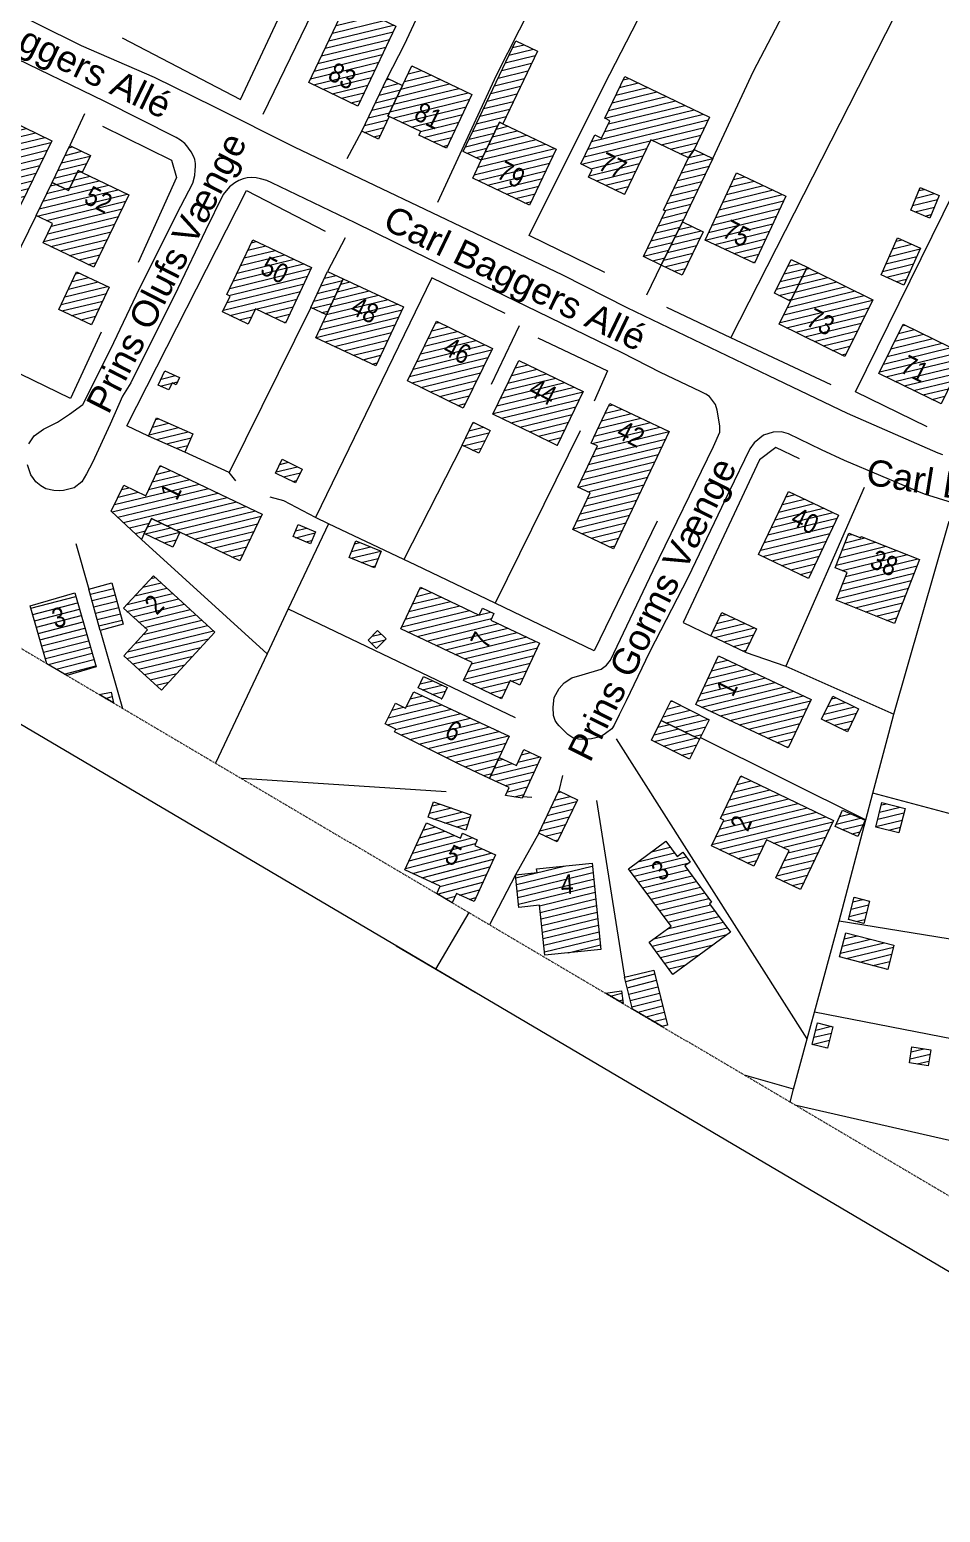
# Model space of a CAD drawing. Header units: metres. Extents: x 585637 to 586843, y 6137463 to 6138529.
# Drawn here: x 586117.3 to 586256.3, y 6137614.9 to 6137841.2 of the extents above; entities that cross this region are included whole.
import ezdxf
from ezdxf.enums import TextEntityAlignment as Align

# ---------------------------------------------------------------- set-up
doc = ezdxf.new("R2010")
doc.units = ezdxf.units.M
doc.header["$MEASUREMENT"] = 0
doc.linetypes.add('DGN_STYLE_2', pattern=[0.030554, 0.018333, -0.012222])
for name, color, linetype, lineweight in [('adresse', 7, 'Continuous', 13), ('bygning', 252, 'Continuous', 0), ('FRAME', 7, 'Continuous', 13), ('hegn', 252, 'Continuous', 13), ('TC_S_FLM_20X05', 7, 'Continuous', 0), ('vejkant', 252, 'Continuous', 13), ('vejnavn', 7, 'Continuous', 13)]:
    doc.layers.add(name, color=color, linetype=linetype, lineweight=lineweight)
doc.layers.add('TC_S_VRM_20X05', color=6, linetype='DGN_STYLE_2', lineweight=0, plot=False)
doc.styles.add('Style-Arial', font='arial.ttf')

msp = doc.modelspace()

# ---------------------------------------------------------------- hatches: boundary and pattern name
at = {"layer": 'bygning', "lineweight": 0}
h = msp.add_hatch(dxfattribs=at)
h.set_pattern_fill('HATCH', color=256, scale=0.1, style=0, pattern_type=2)
h.set_pattern_definition([(13.65, (586176.1125, 6137844.812), (-0.23599, 0.971756), [])])
h.paths.add_polyline_path([(586167.39, 6137829.59), (586159.91, 6137833.16), (586165.73, 6137845.35), (586173.21, 6137841.77)], flags=0)
h = msp.add_hatch(dxfattribs=at)
h.set_pattern_fill('HATCH', color=256, scale=0.1, style=0, pattern_type=2)
h.set_pattern_definition([(13.65, (586175.8227, 6137829.6637), (-0.23599, 0.971756), [])])
h.paths.add_polyline_path([(586183.47, 6137822.65), (586191.51, 6137839.53), (586194.8, 6137837.98), (586189.51, 6137826.89), (586189, 6137827.13), (586186.24, 6137821.34)], flags=0)
h = msp.add_hatch(dxfattribs=at)
h.set_pattern_fill('HATCH', color=256, scale=0.1, style=0, pattern_type=2)
h.set_pattern_definition([(13.65, (586170.6983, 6137828.2984), (-0.23599, 0.971756), [])])
h.paths.add_polyline_path([(586175.65, 6137835.7), (586184.81, 6137831.33), (586180.91, 6137823.14), (586176.73, 6137825.13), (586176.99, 6137825.68), (586172.2, 6137827.97), (586172, 6137828.06), (586174.22, 6137832.7)], flags=0)
h = msp.add_hatch(dxfattribs=at)
h.set_pattern_fill('HATCH', color=256, scale=0.1, style=0, pattern_type=2)
h.set_pattern_definition([(13.65, (586166.3938, 6137833.3141), (-0.23599, 0.97176), [])])
h.paths.add_polyline_path([(586170.55, 6137824.52), (586168.01, 6137825.73), (586171.86, 6137833.82), (586174.22, 6137832.7), (586172, 6137828.06), (586172.2, 6137827.97)], flags=0)
h = msp.add_hatch(dxfattribs=at)
h.set_pattern_fill('HATCH', color=256, scale=0.1, style=0, pattern_type=2)
h.set_pattern_definition([(13.65, (586193.5378, 6137820.8304), (-0.23599, 0.971756), [])])
h.paths.add_polyline_path([(586217.88, 6137821.66), (586212.11, 6137824.45), (586208.08, 6137816.1), (586202.6, 6137818.75), (586203.16, 6137819.92), (586201.43, 6137820.75), (586203.57, 6137825.19), (586204.6, 6137824.69), (586205.88, 6137827.35), (586205.08, 6137827.74), (586208.15, 6137834.11), (586221.08, 6137827.87), (586218.71, 6137822.96)], flags=0)
h = msp.add_hatch(dxfattribs=at)
h.set_pattern_fill('HATCH', color=256, scale=0.1, style=0, pattern_type=2)
h.set_pattern_definition([(13.65, (586111.892, 6137807.4921), (-0.23599, 0.971756), [])])
h.paths.add_polyline_path([(586108.34, 6137820.74), (586111.25, 6137826.88), (586112.09, 6137828.47), (586120.68, 6137824.27), (586116.91, 6137816.56), (586114.38, 6137811.38), (586108.61, 6137814.2), (586111.14, 6137819.38), (586108.76, 6137820.54)], flags=0)
h = msp.add_hatch(dxfattribs=at)
h.set_pattern_fill('HATCH', color=256, scale=0.1, style=0, pattern_type=2)
h.set_pattern_definition([(13.65, (586190.305, 6137830.6206), (-0.23599, 0.971756), [])])
h.paths.add_polyline_path([(586189, 6137827.13), (586189.51, 6137826.89), (586197.69, 6137822.98), (586193.62, 6137814.44), (586184.93, 6137818.59), (586186.24, 6137821.34)], flags=0)
h = msp.add_hatch(dxfattribs=at)
h.set_pattern_fill('HATCH', color=256, scale=0.1, style=0, pattern_type=2)
h.set_pattern_definition([(13.65, (586123.8273, 6137814.0965), (-0.23599, 0.97176), [])])
h.paths.add_polyline_path([(586124.73, 6137819.74), (586123.25, 6137816.71), (586120.72, 6137817.93), (586123.44, 6137823.55), (586126.58, 6137822.04), (586125.32, 6137819.45)], flags=0)
h = msp.add_hatch(dxfattribs=at)
h.set_pattern_fill('HATCH', color=256, scale=0.1, style=0, pattern_type=2)
h.set_pattern_definition([(13.65, (586209.7557, 6137822.8203), (-0.23599, 0.971756), [])])
h.paths.add_polyline_path([(586218.71, 6137822.96), (586221.59, 6137821.57), (586216.94, 6137811.92), (586213.72, 6137805.3), (586210.99, 6137806.61), (586214.35, 6137813.57), (586214.05, 6137813.71), (586217.88, 6137821.66)], flags=0)
h = msp.add_hatch(dxfattribs=at)
h.set_pattern_fill('HATCH', color=256, scale=0.1, style=0, pattern_type=2)
h.set_pattern_definition([(13.65, (586126.3761, 6137798.2548), (-0.23599, 0.971756), [])])
h.paths.add_polyline_path([(586123.25, 6137816.71), (586124.73, 6137819.74), (586125.32, 6137819.45), (586132.44, 6137816.01), (586127.12, 6137804.99), (586119.39, 6137808.72), (586120.81, 6137811.66), (586118.28, 6137812.88), (586120.72, 6137817.93)], flags=0)
h = msp.add_hatch(dxfattribs=at)
h.set_pattern_fill('HATCH', color=256, scale=0.1, style=0, pattern_type=2)
h.set_pattern_definition([(13.65, (586217.3065, 6137807.3276), (-0.23599, 0.971756), [])])
h.paths.add_polyline_path([(586227.95, 6137805.6), (586220.4, 6137809.12), (586225.19, 6137819.38), (586232.74, 6137815.85)], flags=0)
h = msp.add_hatch(dxfattribs=at)
h.set_pattern_fill('HATCH', color=256, scale=0.1, style=0, pattern_type=2)
h.set_pattern_definition([(13.65, (586253.7554, 6137789.0616), (-0.23599, 0.971756), [])])
h.paths.add_polyline_path([(586256.13, 6137815.91), (586254.69, 6137812.48), (586251.79, 6137813.71), (586253.23, 6137817.14)], flags=0)
h = msp.add_hatch(dxfattribs=at)
h.set_pattern_fill('HATCH', color=256, scale=0.1, style=0, pattern_type=2)
h.set_pattern_definition([(13.65, (586214.4851, 6137809.2471), (-0.23599, 0.97176), [])])
h.paths.add_polyline_path([(586216.94, 6137811.92), (586220.1, 6137810.39), (586216.9, 6137803.76), (586213.72, 6137805.3)], flags=0)
h = msp.add_hatch(dxfattribs=at)
h.set_pattern_fill('HATCH', color=256, scale=0.1, style=0, pattern_type=2)
h.set_pattern_definition([(13.65, (586162.1626, 6137799.056), (-0.23599, 0.971756), [])])
h.paths.add_polyline_path([(586156.36, 6137796.46), (586151.78, 6137798.63), (586150.68, 6137796.3), (586146.75, 6137798.15), (586147.9, 6137800.59), (586147.42, 6137800.81), (586151.36, 6137809.17), (586160.35, 6137804.92)], flags=0)
h = msp.add_hatch(dxfattribs=at)
h.set_pattern_fill('HATCH', color=256, scale=0.1, style=0, pattern_type=2)
h.set_pattern_definition([(13.65, (586254.2282, 6137815.2315), (-0.23599, 0.971756), [])])
h.paths.add_polyline_path([(586250.76, 6137802.27), (586247.27, 6137803.83), (586249.79, 6137809.47), (586253.28, 6137807.91)], flags=0)
h = msp.add_hatch(dxfattribs=at)
h.set_pattern_fill('HATCH', color=256, scale=0.1, style=0, pattern_type=2)
h.set_pattern_definition([(13.65, (586227.5946, 6137808.9502), (-0.23599, 0.971756), [])])
h.paths.add_polyline_path([(586235.98, 6137804.97), (586233.45, 6137799.79), (586231, 6137801), (586233.55, 6137806.17)], flags=0)
h = msp.add_hatch(dxfattribs=at)
h.set_pattern_fill('HATCH', color=256, scale=0.1, style=0, pattern_type=2)
h.set_pattern_definition([(13.65, (586115.0943, 6137800.6952), (-0.23599, 0.971756), [])])
h.paths.add_polyline_path([(586129.46, 6137801.93), (586126.75, 6137796.19), (586121.76, 6137798.54), (586124.47, 6137804.28)], flags=0)
h = msp.add_hatch(dxfattribs=at)
h.set_pattern_fill('HATCH', color=256, scale=0.1, style=0, pattern_type=2)
h.set_pattern_definition([(13.65, (586166.3235, 6137796.0469), (-0.23599, 0.97176), [])])
h.paths.add_polyline_path([(586162.61, 6137797.71), (586160.2, 6137798.83), (586162.78, 6137804.35), (586165.18, 6137803.23)], flags=0)
h = msp.add_hatch(dxfattribs=at)
h.set_pattern_fill('HATCH', color=256, scale=0.1, style=0, pattern_type=2)
h.set_pattern_definition([(13.65, (586233.3031, 6137802.0221), (-0.23599, 0.971756), [])])
h.paths.add_polyline_path([(586235.98, 6137804.97), (586236.85, 6137804.54), (586246, 6137800.02), (586241.73, 6137791.36), (586231.73, 6137796.29), (586233.45, 6137799.79)], flags=0)
h = msp.add_hatch(dxfattribs=at)
h.set_pattern_fill('HATCH', color=256, scale=0.1, style=0, pattern_type=2)
h.set_pattern_definition([(13.65, (586156.3401, 6137774.622), (-0.23599, 0.971756), [])])
h.paths.add_polyline_path([(586174.36, 6137798.95), (586170.15, 6137789.92), (586160.99, 6137794.23), (586162.61, 6137797.71), (586165.18, 6137803.23)], flags=0)
h = msp.add_hatch(dxfattribs=at)
h.set_pattern_fill('HATCH', color=256, scale=0.1, style=0, pattern_type=2)
h.set_pattern_definition([(13.65, (586153.7888, 6137802.6096), (-0.23599, 0.971756), [])])
h.paths.add_polyline_path([(586183.5, 6137783.49), (586174.98, 6137787.64), (586179.41, 6137796.73), (586187.93, 6137792.58)], flags=0)
h = msp.add_hatch(dxfattribs=at)
h.set_pattern_fill('HATCH', color=256, scale=0.1, style=0, pattern_type=2)
h.set_pattern_definition([(13.65, (586241.9624, 6137795.0013), (-0.23599, 0.971756), [])])
h.paths.add_polyline_path([(586260.12, 6137791.68), (586256.44, 6137784.11), (586246.93, 6137788.74), (586250.61, 6137796.31)], flags=0)
h = msp.add_hatch(dxfattribs=at)
h.set_pattern_fill('HATCH', color=256, scale=0.1, style=0, pattern_type=2)
h.set_pattern_definition([(13.65, (586185.9501, 6137779.0472), (-0.23599, 0.971756), [])])
h.paths.add_polyline_path([(586188.01, 6137782.56), (586189.74, 6137786.12), (586191.98, 6137790.76), (586201.81, 6137786.02), (586197.84, 6137777.79), (586194.13, 6137779.58)], flags=0)
h = msp.add_hatch(dxfattribs=at)
h.set_pattern_fill('HATCH', color=256, scale=0.1, style=0, pattern_type=2)
h.set_pattern_definition([(13.6499, (586260.0534, 6137750.8118), (-0.235989, 0.971756), [])])
h.paths.add_polyline_path([(586140.17, 6137788.14), (586139.65, 6137787.04), (586139.05, 6137787.32), (586138.54, 6137786.25), (586136.93, 6137787), (586137.96, 6137789.18)], flags=0)
h = msp.add_hatch(dxfattribs=at)
h.set_pattern_fill('HATCH', color=256, scale=0.1, style=0, pattern_type=2)
h.set_pattern_definition([(13.65, (586192.7456, 6137784.818), (-0.23599, 0.971756), [])])
h.paths.add_polyline_path([(586206.44, 6137762.02), (586200.23, 6137764.95), (586202.87, 6137770.53), (586200.99, 6137771.42), (586203.96, 6137777.7), (586203, 6137778.15), (586203.41, 6137779.02), (586205.57, 6137783.57), (586205.87, 6137784.2), (586214.91, 6137779.92)], flags=0)
h = msp.add_hatch(dxfattribs=at)
h.set_pattern_fill('HATCH', color=256, scale=0.1, style=0, pattern_type=2)
h.set_pattern_definition([(13.65, (586138.213, 6137787.2738), (-0.23599, 0.97176), [])])
h.paths.add_polyline_path([(586142.22, 6137779.53), (586140.99, 6137776.76), (586135.46, 6137779.22), (586136.69, 6137781.98)], flags=0)
h = msp.add_hatch(dxfattribs=at)
h.set_pattern_fill('HATCH', color=256, scale=0.1, style=0, pattern_type=2)
h.set_pattern_definition([(13.65, (586180.9321, 6137788.4321), (-0.23599, 0.971756), [])])
h.paths.add_polyline_path([(586187.02, 6137778.93), (586185.89, 6137776.58), (586183.3, 6137777.83), (586184.99, 6137781.32), (586187.58, 6137780.07)], flags=0)
h = msp.add_hatch(dxfattribs=at)
h.set_pattern_fill('HATCH', color=256, scale=0.1, style=0, pattern_type=2)
h.set_pattern_definition([(13.65, (586137.5214, 6137764.335), (-0.23599, 0.971756), [])])
h.paths.add_polyline_path([(586152.79, 6137767.3), (586149.37, 6137760.16), (586140.24, 6137764.54), (586135.88, 6137766.61), (586134.8, 6137764.34), (586134.38, 6137763.45), (586129.77, 6137767.75), (586131.66, 6137771.7), (586135.02, 6137770.1), (586137.24, 6137774.74), (586147.54, 6137769.8)], flags=0)
h = msp.add_hatch(dxfattribs=at)
h.set_pattern_fill('HATCH', color=256, scale=0.1, style=0, pattern_type=2)
h.set_pattern_definition([(13.65, (586140.1246, 6137779.3977), (-0.23599, 0.971756), [])])
h.paths.add_polyline_path([(586155.87, 6137775.68), (586158.91, 6137774.18), (586157.88, 6137772.08), (586154.84, 6137773.57)], flags=0)
h = msp.add_hatch(dxfattribs=at)
h.set_pattern_fill('HATCH', color=256, scale=0.1, style=0, pattern_type=2)
h.set_pattern_definition([(13.65, (586207.0539, 6137770.891), (-0.23599, 0.971756), [])])
h.paths.add_polyline_path([(586236.2, 6137757.49), (586228.57, 6137761.12), (586233.15, 6137770.75), (586240.78, 6137767.12)], flags=0)
h = msp.add_hatch(dxfattribs=at)
h.set_pattern_fill('HATCH', color=256, scale=0.1, style=0, pattern_type=2)
h.set_pattern_definition([(13.65, (586188.0361, 6137743.2021), (-0.235989, 0.971756), [])])
h.paths.add_polyline_path([(586135.88, 6137766.61), (586140.24, 6137764.54), (586139.15, 6137762.25), (586134.8, 6137764.34)], flags=0)
h = msp.add_hatch(dxfattribs=at)
h.set_pattern_fill('HATCH', color=256, scale=0.1, style=0, pattern_type=2)
h.set_pattern_definition([(13.65, (586179.1846, 6137740.0628), (-0.23599, 0.971756), [])])
h.paths.add_polyline_path([(586160.15, 6137762.74), (586157.51, 6137763.86), (586158.29, 6137765.7), (586160.93, 6137764.57)], flags=0)
h = msp.add_hatch(dxfattribs=at)
h.set_pattern_fill('HATCH', color=256, scale=0.1, style=0, pattern_type=2)
h.set_pattern_definition([(13.65, (586159.6175, 6137764.0662), (-0.23599, 0.971756), [])])
h.paths.add_polyline_path([(586167.1, 6137763.2), (586170.95, 6137761.65), (586169.92, 6137759.11), (586166.07, 6137760.66)], flags=0)
h = msp.add_hatch(dxfattribs=at)
h.set_pattern_fill('HATCH', color=256, scale=0.1, style=0, pattern_type=2)
h.set_pattern_definition([(13.65, (586235.512, 6137760.3746), (-0.23599, 0.971756), [])])
h.paths.add_polyline_path([(586244.24, 6137763.88), (586253.15, 6137760.38), (586249.3, 6137750.59), (586240.42, 6137754.15), (586242.09, 6137758.39), (586240.27, 6137759.1), (586242.34, 6137764.38), (586244.16, 6137763.67)], flags=0)
h = msp.add_hatch(dxfattribs=at)
h.set_pattern_fill('HATCH', color=256, scale=0.1, style=0, pattern_type=2)
h.set_pattern_definition([(13.65, (586138.877, 6137744.6902), (-0.23599, 0.971756), [])])
h.paths.add_polyline_path([(586131.59, 6137750.48), (586128.07, 6137749.54), (586126.36, 6137755.85), (586129.87, 6137756.81)], flags=0)
h = msp.add_hatch(dxfattribs=at)
h.set_pattern_fill('HATCH', color=256, scale=0.1, style=0, pattern_type=2)
h.set_pattern_definition([(13.65, (586142.6072, 6137767.34), (-0.23599, 0.971756), [])])
h.paths.add_polyline_path([(586131.67, 6137745.68), (586135.27, 6137749.62), (586131.65, 6137752.92), (586136.19, 6137757.87), (586145.55, 6137749.3), (586137.43, 6137740.43)], flags=0)
h = msp.add_hatch(dxfattribs=at)
h.set_pattern_fill('HATCH', color=256, scale=0.1, style=0, pattern_type=2)
h.set_pattern_definition([(13.65, (586170.8693, 6137748.2795), (-0.23599, 0.971756), [])])
h.paths.add_polyline_path([(586189.34, 6137739.13), (586183.52, 6137741.88), (586184.83, 6137744.64), (586173.95, 6137749.79), (586176.96, 6137756.14), (586185.92, 6137751.89), (586186.41, 6137752.93), (586188.16, 6137752.11), (586187.69, 6137751.13), (586195.15, 6137747.62), (586192.11, 6137741.2), (586190.65, 6137741.89)], flags=0)
h = msp.add_hatch(dxfattribs=at)
h.set_pattern_fill('HATCH', color=256, scale=0.1, style=0, pattern_type=2)
h.set_pattern_definition([(13.65, (586243.3834, 6137755.7533), (-0.23599, 0.971756), [])])
h.paths.add_polyline_path([(586228.24, 6137749.79), (586226.54, 6137746.22), (586221.26, 6137748.73), (586222.96, 6137752.3)], flags=0)
h = msp.add_hatch(dxfattribs=at)
h.set_pattern_fill('HATCH', color=256, scale=0.1, style=0, pattern_type=2)
h.set_pattern_definition([(13.65, (586168.378, 6137760.7128), (-0.23599, 0.971756), [])])
h.paths.add_polyline_path([(586170.42, 6137749.53), (586171.71, 6137748.26), (586170.26, 6137746.8), (586168.98, 6137748.07)], flags=0)
h = msp.add_hatch(dxfattribs=at)
h.set_pattern_fill('HATCH', color=256, scale=0.1, style=0, pattern_type=2)
h.set_pattern_definition([(13.65, (586229.4983, 6137739.1698), (-0.23599, 0.971756), [])])
h.paths.add_polyline_path([(586236.58, 6137739.01), (586233.1, 6137731.61), (586218.98, 6137738.25), (586222.45, 6137745.65)], flags=0)
h = msp.add_hatch(dxfattribs=at)
h.set_pattern_fill('HATCH', color=256, scale=0.1, style=0, pattern_type=2)
h.set_pattern_definition([(13.65, (586179.3401, 6137734.7953), (-0.23599, 0.97176), [])])
h.paths.add_polyline_path([(586177.42, 6137742.53), (586181.03, 6137740.84), (586180.2, 6137739.08), (586176.6, 6137740.76)], flags=0)
h = msp.add_hatch(dxfattribs=at)
h.set_pattern_fill('HATCH', color=256, scale=0.1, style=0, pattern_type=2)
h.set_pattern_definition([(13.65, (586191.9127, 6137726.6299), (-0.23599, 0.971756), [])])
h.paths.add_polyline_path([(586187.49, 6137726.97), (586182.96, 6137729.09), (586172.98, 6137734.06), (586173.19, 6137734.48), (586171.56, 6137735.29), (586173.13, 6137738.44), (586174.69, 6137737.66), (586175.94, 6137740.18), (586190.49, 6137733.41), (586188.99, 6137730.17)], flags=0)
h = msp.add_hatch(dxfattribs=at)
h.set_pattern_fill('HATCH', color=256, scale=0.1, style=0, pattern_type=2)
h.set_pattern_definition([(13.65, (586241.7138, 6137719.423), (-0.23599, 0.971756), [])])
h.paths.add_polyline_path([(586213.72, 6137735.81), (586215.23, 6137738.83), (586221.04, 6137735.92), (586219.55, 6137732.93)], flags=0)
h = msp.add_hatch(dxfattribs=at)
h.set_pattern_fill('HATCH', color=256, scale=0.1, style=0, pattern_type=2)
h.set_pattern_definition([(13.65, (586230.2184, 6137737.8149), (-0.23599, 0.971756), [])])
h.paths.add_polyline_path([(586238.19, 6137735.99), (586239.88, 6137739.49), (586243.84, 6137737.57), (586242.15, 6137734.07)], flags=0)
h = msp.add_hatch(dxfattribs=at)
h.set_pattern_fill('HATCH', color=256, scale=0.1, style=0, pattern_type=2)
h.set_pattern_definition([(13.65, (586216.838, 6137735.6526), (-0.23599, 0.97176), [])])
h.paths.add_polyline_path([(586219.55, 6137732.93), (586218.02, 6137729.88), (586212.21, 6137732.79), (586213.72, 6137735.81)], flags=0)
h = msp.add_hatch(dxfattribs=at)
h.set_pattern_fill('HATCH', color=256, scale=0.1, style=0, pattern_type=2)
h.set_pattern_definition([(13.65, (586197.1056, 6137720.4096), (-0.23599, 0.971756), [])])
h.paths.add_polyline_path([(586192.46, 6137723.93), (586189.95, 6137724.34), (586190.52, 6137725.56), (586187.49, 6137726.97), (586188.99, 6137730.17), (586191.6, 6137728.95), (586192.73, 6137731.39), (586195.35, 6137730.17)], flags=0)
h = msp.add_hatch(dxfattribs=at)
h.set_pattern_fill('HATCH', color=256, scale=0.1, style=0, pattern_type=2)
h.set_pattern_definition([(13.65, (586214.7135, 6137733.7605), (-0.23599, 0.971756), [])])
h.paths.add_polyline_path([(586240, 6137720.55), (586234.94, 6137710), (586231.22, 6137711.78), (586233.23, 6137715.95), (586229.78, 6137717.6), (586227.85, 6137713.58), (586221.36, 6137716.69), (586223.24, 6137720.6), (586222.75, 6137720.83), (586225.86, 6137727.33)], flags=0)
h = msp.add_hatch(dxfattribs=at)
h.set_pattern_fill('HATCH', color=256, scale=0.1, style=0, pattern_type=2)
h.set_pattern_definition([(13.65, (586177.5477, 6137713.6638), (-0.23599, 0.971756), [])])
h.paths.add_polyline_path([(586197.83, 6137717.26), (586195, 6137718.62), (586198.09, 6137725.04), (586200.92, 6137723.68)], flags=0)
h = msp.add_hatch(dxfattribs=at)
h.set_pattern_fill('HATCH', color=256, scale=0.1, style=0, pattern_type=2)
h.set_pattern_definition([(13.65, (586195.6783, 6137707.3197), (-0.23599, 0.971756), [])])
h.paths.add_polyline_path([(586178.13, 6137721.02), (586178.94, 6137723.38), (586184.66, 6137721.42), (586183.86, 6137719.07)], flags=0)
h = msp.add_hatch(dxfattribs=at)
h.set_pattern_fill('HATCH', color=256, scale=0.1, style=0, pattern_type=2)
h.set_pattern_definition([(13.65, (586282.2363, 6137703.6065), (-0.23599, 0.971756), [])])
h.paths.add_polyline_path([(586249.99, 6137718.65), (586246.46, 6137719.54), (586247.4, 6137723.26), (586250.93, 6137722.38)], flags=0)
h = msp.add_hatch(dxfattribs=at)
h.set_pattern_fill('HATCH', color=256, scale=0.1, style=0, pattern_type=2)
h.set_pattern_definition([(13.65, (586242.4644, 6137735.9066), (-0.23599, 0.971756), [])])
h.paths.add_polyline_path([(586241.35, 6137722.1), (586244.82, 6137720.56), (586243.72, 6137718.1), (586240.26, 6137719.64)], flags=0)
h = msp.add_hatch(dxfattribs=at)
h.set_pattern_fill('HATCH', color=256, scale=0.1, style=0, pattern_type=2)
h.set_pattern_definition([(13.65, (586211.4801, 6137694.9896), (-0.23599, 0.971756), [])])
h.paths.add_polyline_path([(586215.49, 6137697.04), (586211.87, 6137701.95), (586215.2, 6137704.4), (586208.73, 6137713.18), (586214.41, 6137717.36), (586216.12, 6137715.04), (586216.99, 6137715.69), (586218.11, 6137714.17), (586217.32, 6137713.59), (586221.39, 6137708.06), (586221.07, 6137707.83), (586224.26, 6137703.5)], flags=0)
h = msp.add_hatch(dxfattribs=at)
h.set_pattern_fill('HATCH', color=256, scale=0.1, style=0, pattern_type=2)
h.set_pattern_definition([(13.65, (586218.7176, 6137702.9497), (-0.23599, 0.971756), [])])
h.paths.add_polyline_path([(586204.51, 6137700.86), (586195.93, 6137699.97), (586195.14, 6137707.6), (586191.95, 6137707.27), (586191.44, 6137712.25), (586194.75, 6137712.59), (586194.69, 6137713.14), (586203.14, 6137714.01)], flags=0)
h = msp.add_hatch(dxfattribs=at)
h.set_pattern_fill('HATCH', color=256, scale=0.1, style=0, pattern_type=2)
h.set_pattern_definition([(13.65, (586270.4752, 6137658.1755), (-0.235989, 0.971756), [])])
h.paths.add_polyline_path([(586243.15, 6137708.81), (586245.48, 6137708.21), (586244.61, 6137704.82), (586242.28, 6137705.41)], flags=0)
h = msp.add_hatch(dxfattribs=at)
h.set_pattern_fill('HATCH', color=256, scale=0.1, style=0, pattern_type=2)
h.set_pattern_definition([(13.65, (586243.5852, 6137700.8835), (-0.23599, 0.97176), [])])
h.paths.add_polyline_path([(586248.27, 6137697.79), (586240.91, 6137699.71), (586241.88, 6137703.41), (586249.23, 6137701.49)], flags=0)
h = msp.add_hatch(dxfattribs=at)
h.set_pattern_fill('HATCH', color=256, scale=0.1, style=0, pattern_type=2)
h.set_pattern_definition([(13.65, (586230.6025, 6137720.3167), (-0.23599, 0.971756), [])])
h.paths.add_polyline_path([(586205.22, 6137694.16), (586207.62, 6137694.53), (586207.91, 6137692.58)], flags=0)
h = msp.add_hatch(dxfattribs=at)
h.set_pattern_fill('HATCH', color=256, scale=0.1, style=0, pattern_type=2)
h.set_pattern_definition([(13.65, (586239.3382, 6137689.0368), (-0.236, 0.97176), [])])
h.paths.add_polyline_path([(586237.55, 6137689.64), (586239.91, 6137689.06), (586239.11, 6137685.76), (586236.75, 6137686.33)], flags=0)
h = msp.add_hatch(dxfattribs=at)
h.set_pattern_fill('HATCH', color=256, scale=0.1, style=0, pattern_type=2)
h.set_pattern_definition([(13.65, (586238.7574, 6137688.2093), (-0.23599, 0.971756), [])])
h.paths.add_polyline_path([(586251.97, 6137685.97), (586254.84, 6137685.52), (586254.46, 6137683.11), (586251.59, 6137683.57)], flags=0)

# ---------------------------------------------------------------- linework, layer by layer
for p, q in [((586117.5, 6137752.93), (586124.34, 6137754.7)), ((586117.77, 6137751.97), (586124.62, 6137753.74)), ((586118.05, 6137751.01), (586124.9, 6137752.78)), ((586118.33, 6137750.05), (586125.18, 6137751.82)), ((586118.61, 6137749.09), (586125.45, 6137750.86)), ((586118.88, 6137748.13), (586125.73, 6137749.9)), ((586119.16, 6137747.17), (586126.01, 6137748.94)), ((586119.44, 6137746.21), (586126.28, 6137747.98)), ((586119.72, 6137745.25), (586126.56, 6137747.01)), ((586120.15, 6137744.33), (586126.84, 6137746.05)), ((586121.37, 6137743.61), (586127.12, 6137745.09)), ((586122.59, 6137742.89), (586127.39, 6137744.13)), ((586128.88, 6137739.18), (586129.89, 6137739.44)), ((586175.74, 6137715.56), (586184.85, 6137717.91)), ((586176.28, 6137716.73), (586182.15, 6137718.25)), ((586176.81, 6137717.9), (586180.7, 6137718.91)), ((586177.35, 6137719.07), (586179.25, 6137719.57)), ((586183.38, 6137718.57), (586183.41, 6137718.57)), ((586174.68, 6137713.22), (586186.3, 6137716.22)), ((586175.21, 6137714.39), (586185.38, 6137717.02)), ((586175.73, 6137712.46), (586187.75, 6137715.56)), ((586177.18, 6137711.8), (586188.09, 6137714.62)), ((586178.62, 6137711.14), (586187.56, 6137713.45)), ((586179.53, 6137709.31), (586186.49, 6137711.11)), ((586179.93, 6137710.45), (586187.03, 6137712.28)), ((586180.75, 6137708.59), (586182.28, 6137708.99)), ((586182.94, 6137709.16), (586185.96, 6137709.94)), ((586184.39, 6137708.5), (586185.43, 6137708.77)), ((586208.28, 6137695.96), (586212.74, 6137697.12)), ((586208.51, 6137694.99), (586212.98, 6137696.15)), ((586208.75, 6137694.02), (586213.21, 6137695.17)), ((586208.99, 6137693.05), (586213.45, 6137694.2)), ((586209.22, 6137692.08), (586213.69, 6137693.23)), ((586210.12, 6137691.28), (586213.92, 6137692.26)), ((586211.34, 6137690.56), (586214.16, 6137691.29)), ((586212.55, 6137689.84), (586214.4, 6137690.32)), ((586213.77, 6137689.12), (586214.63, 6137689.34))]:
    msp.add_line(p, q, dxfattribs=at)
at = {"layer": 'bygning', "lineweight": 0, "flags": 128}
for points in [[(586167.39, 6137829.59), (586159.91, 6137833.16), (586165.73, 6137845.35), (586173.21, 6137841.77)], [(586183.47, 6137822.65), (586191.51, 6137839.53), (586194.8, 6137837.98), (586189.51, 6137826.89), (586189, 6137827.13), (586186.24, 6137821.34)], [(586175.65, 6137835.7), (586184.81, 6137831.33), (586180.91, 6137823.14), (586176.73, 6137825.13), (586176.99, 6137825.68), (586172.2, 6137827.97), (586172, 6137828.06), (586174.22, 6137832.7)], [(586170.55, 6137824.52), (586168.01, 6137825.73), (586171.86, 6137833.82), (586174.22, 6137832.7), (586172, 6137828.06), (586172.2, 6137827.97)], [(586217.88, 6137821.66), (586212.11, 6137824.45), (586208.08, 6137816.1), (586202.6, 6137818.75), (586203.16, 6137819.92), (586201.43, 6137820.75), (586203.57, 6137825.19), (586204.6, 6137824.69), (586205.88, 6137827.35), (586205.08, 6137827.74), (586208.15, 6137834.11), (586221.08, 6137827.87), (586218.71, 6137822.96)], [(586108.34, 6137820.74), (586111.25, 6137826.88), (586112.09, 6137828.47), (586120.68, 6137824.27), (586116.91, 6137816.56), (586114.38, 6137811.38), (586108.61, 6137814.2), (586111.14, 6137819.38), (586108.76, 6137820.54)], [(586189, 6137827.13), (586189.51, 6137826.89), (586197.69, 6137822.98), (586193.62, 6137814.44), (586184.93, 6137818.59), (586186.24, 6137821.34)], [(586124.73, 6137819.74), (586123.25, 6137816.71), (586120.72, 6137817.93), (586123.44, 6137823.55), (586126.58, 6137822.04), (586125.32, 6137819.45)], [(586218.71, 6137822.96), (586221.59, 6137821.57), (586216.94, 6137811.92), (586213.72, 6137805.3), (586210.99, 6137806.61), (586214.35, 6137813.57), (586214.05, 6137813.71), (586217.88, 6137821.66)], [(586123.25, 6137816.71), (586124.73, 6137819.74), (586125.32, 6137819.45), (586132.44, 6137816.01), (586127.12, 6137804.99), (586119.39, 6137808.72), (586120.81, 6137811.66), (586118.28, 6137812.88), (586120.72, 6137817.93)], [(586227.95, 6137805.6), (586220.4, 6137809.12), (586225.19, 6137819.38), (586232.74, 6137815.85)], [(586256.13, 6137815.91), (586254.69, 6137812.48), (586251.79, 6137813.71), (586253.23, 6137817.14)], [(586216.94, 6137811.92), (586220.1, 6137810.39), (586216.9, 6137803.76), (586213.72, 6137805.3)], [(586156.36, 6137796.46), (586151.78, 6137798.63), (586150.68, 6137796.3), (586146.75, 6137798.15), (586147.9, 6137800.59), (586147.42, 6137800.81), (586151.36, 6137809.17), (586160.35, 6137804.92)], [(586250.76, 6137802.27), (586247.27, 6137803.83), (586249.79, 6137809.47), (586253.28, 6137807.91)], [(586235.98, 6137804.97), (586233.45, 6137799.79), (586231, 6137801), (586233.55, 6137806.17)], [(586129.46, 6137801.93), (586126.75, 6137796.19), (586121.76, 6137798.54), (586124.47, 6137804.28)], [(586162.61, 6137797.71), (586160.2, 6137798.83), (586162.78, 6137804.35), (586165.18, 6137803.23)], [(586235.98, 6137804.97), (586236.85, 6137804.54), (586246, 6137800.02), (586241.73, 6137791.36), (586231.73, 6137796.29), (586233.45, 6137799.79)], [(586174.36, 6137798.95), (586170.15, 6137789.92), (586160.99, 6137794.23), (586162.61, 6137797.71), (586165.18, 6137803.23)], [(586183.5, 6137783.49), (586174.98, 6137787.64), (586179.41, 6137796.73), (586187.93, 6137792.58)], [(586260.12, 6137791.68), (586256.44, 6137784.11), (586246.93, 6137788.74), (586250.61, 6137796.31)], [(586188.01, 6137782.56), (586189.74, 6137786.12), (586191.98, 6137790.76), (586201.81, 6137786.02), (586197.84, 6137777.79), (586194.13, 6137779.58)], [(586140.17, 6137788.14), (586139.65, 6137787.04), (586139.05, 6137787.32), (586138.54, 6137786.25), (586136.93, 6137787), (586137.96, 6137789.18)], [(586206.44, 6137762.02), (586200.23, 6137764.95), (586202.87, 6137770.53), (586200.99, 6137771.42), (586203.96, 6137777.7), (586203, 6137778.15), (586203.41, 6137779.02), (586205.57, 6137783.57), (586205.87, 6137784.2), (586214.91, 6137779.92)], [(586142.22, 6137779.53), (586140.99, 6137776.76), (586135.46, 6137779.22), (586136.69, 6137781.98)], [(586187.02, 6137778.93), (586185.89, 6137776.58), (586183.3, 6137777.83), (586184.99, 6137781.32), (586187.58, 6137780.07)], [(586152.79, 6137767.3), (586149.37, 6137760.16), (586140.24, 6137764.54), (586135.88, 6137766.61), (586134.8, 6137764.34), (586134.38, 6137763.45), (586129.77, 6137767.75), (586131.66, 6137771.7), (586135.02, 6137770.1), (586137.24, 6137774.74), (586147.54, 6137769.8)], [(586155.87, 6137775.68), (586158.91, 6137774.18), (586157.88, 6137772.08), (586154.84, 6137773.57)], [(586236.2, 6137757.49), (586228.57, 6137761.12), (586233.15, 6137770.75), (586240.78, 6137767.12)], [(586135.88, 6137766.61), (586140.24, 6137764.54), (586139.15, 6137762.25), (586134.8, 6137764.34)], [(586160.15, 6137762.74), (586157.51, 6137763.86), (586158.29, 6137765.7), (586160.93, 6137764.57)], [(586167.1, 6137763.2), (586170.95, 6137761.65), (586169.92, 6137759.11), (586166.07, 6137760.66)], [(586244.24, 6137763.88), (586253.15, 6137760.38), (586249.3, 6137750.59), (586240.42, 6137754.15), (586242.09, 6137758.39), (586240.27, 6137759.1), (586242.34, 6137764.38), (586244.16, 6137763.67)], [(586131.59, 6137750.48), (586128.07, 6137749.54), (586126.36, 6137755.85), (586129.87, 6137756.81)], [(586131.67, 6137745.68), (586135.27, 6137749.62), (586131.65, 6137752.92), (586136.19, 6137757.87), (586145.55, 6137749.3), (586137.43, 6137740.43)], [(586189.34, 6137739.13), (586183.52, 6137741.88), (586184.83, 6137744.64), (586173.95, 6137749.79), (586176.96, 6137756.14), (586185.92, 6137751.89), (586186.41, 6137752.93), (586188.16, 6137752.11), (586187.69, 6137751.13), (586195.15, 6137747.62), (586192.11, 6137741.2), (586190.65, 6137741.89)], [(586228.24, 6137749.79), (586226.54, 6137746.22), (586221.26, 6137748.73), (586222.96, 6137752.3)], [(586170.42, 6137749.53), (586171.71, 6137748.26), (586170.26, 6137746.8), (586168.98, 6137748.07)], [(586236.58, 6137739.01), (586233.1, 6137731.61), (586218.98, 6137738.25), (586222.45, 6137745.65)], [(586177.42, 6137742.53), (586181.03, 6137740.84), (586180.2, 6137739.08), (586176.6, 6137740.76)], [(586187.49, 6137726.97), (586182.96, 6137729.09), (586172.98, 6137734.06), (586173.19, 6137734.48), (586171.56, 6137735.29), (586173.13, 6137738.44), (586174.69, 6137737.66), (586175.94, 6137740.18), (586190.49, 6137733.41), (586188.99, 6137730.17)], [(586213.72, 6137735.81), (586215.23, 6137738.83), (586221.04, 6137735.92), (586219.55, 6137732.93)], [(586238.19, 6137735.99), (586239.88, 6137739.49), (586243.84, 6137737.57), (586242.15, 6137734.07)], [(586219.55, 6137732.93), (586218.02, 6137729.88), (586212.21, 6137732.79), (586213.72, 6137735.81)], [(586192.46, 6137723.93), (586189.95, 6137724.34), (586190.52, 6137725.56), (586187.49, 6137726.97), (586188.99, 6137730.17), (586191.6, 6137728.95), (586192.73, 6137731.39), (586195.35, 6137730.17)], [(586240, 6137720.55), (586234.94, 6137710), (586231.22, 6137711.78), (586233.23, 6137715.95), (586229.78, 6137717.6), (586227.85, 6137713.58), (586221.36, 6137716.69), (586223.24, 6137720.6), (586222.75, 6137720.83), (586225.86, 6137727.33)], [(586197.83, 6137717.26), (586195, 6137718.62), (586198.09, 6137725.04), (586200.92, 6137723.68)], [(586178.13, 6137721.02), (586178.94, 6137723.38), (586184.66, 6137721.42), (586183.86, 6137719.07)], [(586249.99, 6137718.65), (586246.46, 6137719.54), (586247.4, 6137723.26), (586250.93, 6137722.38)], [(586241.35, 6137722.1), (586244.82, 6137720.56), (586243.72, 6137718.1), (586240.26, 6137719.64)], [(586215.49, 6137697.04), (586211.87, 6137701.95), (586215.2, 6137704.4), (586208.73, 6137713.18), (586214.41, 6137717.36), (586216.12, 6137715.04), (586216.99, 6137715.69), (586218.11, 6137714.17), (586217.32, 6137713.59), (586221.39, 6137708.06), (586221.07, 6137707.83), (586224.26, 6137703.5)], [(586204.51, 6137700.86), (586195.93, 6137699.97), (586195.14, 6137707.6), (586191.95, 6137707.27), (586191.44, 6137712.25), (586194.75, 6137712.59), (586194.69, 6137713.14), (586203.14, 6137714.01)], [(586243.15, 6137708.81), (586245.48, 6137708.21), (586244.61, 6137704.82), (586242.28, 6137705.41)], [(586248.27, 6137697.79), (586240.91, 6137699.71), (586241.88, 6137703.41), (586249.23, 6137701.49)], [(586205.22, 6137694.16), (586207.62, 6137694.53), (586207.91, 6137692.58)], [(586237.55, 6137689.64), (586239.91, 6137689.06), (586239.11, 6137685.76), (586236.75, 6137686.33)], [(586251.97, 6137685.97), (586254.84, 6137685.52), (586254.46, 6137683.11), (586251.59, 6137683.57)]]:
    msp.add_lwpolyline(points, close=True, dxfattribs=at)
for points in [[(586119.95, 6137744.45), (586117.39, 6137753.3), (586124.18, 6137755.27), (586127.44, 6137743.97), (586122.96, 6137742.68), (586122.96, 6137742.68), (586119.95, 6137744.45)], [(586127.92, 6137739.75), (586129.75, 6137740.13), (586130.09, 6137738.47), (586130.09, 6137738.47), (586127.92, 6137739.75)], [(586179.44, 6137709.37), (586179.97, 6137710.53), (586174.57, 6137712.99), (586177.86, 6137720.2), (586183.05, 6137717.84), (586183.39, 6137718.58), (586185.62, 6137717.56), (586185.24, 6137716.71), (586188.39, 6137715.27), (586185.15, 6137708.16), (586182.46, 6137709.38), (586181.81, 6137707.97), (586181.81, 6137707.97), (586179.44, 6137709.37)], [(586209.3, 6137691.76), (586208.12, 6137696.61), (586212.6, 6137697.7), (586214.65, 6137689.27), (586213.85, 6137689.08), (586213.85, 6137689.08), (586209.3, 6137691.76)]]:
    msp.add_lwpolyline(points, dxfattribs=at)
at = {"layer": 'FRAME', "flags": 128}
msp.add_lwpolyline([(585938.38, 6138529.29), (586842.57, 6137996.1), (586540.94, 6137484.59), (585636.75, 6138017.78)], close=True, dxfattribs=at)
at = {"layer": 'hegn'}
for p, q in [((586125.67, 6137828.41), (586123.44, 6137823.55)), ((586165.76, 6137821.6), (586168.01, 6137825.73)), ((586118.28, 6137812.88), (586108.24, 6137792.37)), ((586165.45, 6137809.49), (586162.78, 6137804.35)), ((586211.53, 6137800.76), (586213.7, 6137805.3)), ((586160.2, 6137798.83), (586147.78, 6137773.65)), ((586224.35, 6137794.23), (586214.55, 6137798.85)), ((586192.03, 6137796.02), (586187.77, 6137787.08)), ((586239.64, 6137787.03), (586224.35, 6137794.23)), ((586201.32, 6137780), (586188.35, 6137753.71)), ((586147.78, 6137773.65), (586140.99, 6137776.76)), ((586183.3, 6137777.83), (586174.4, 6137760.39)), ((586148.78, 6137772.38), (586147.78, 6137773.65)), ((586244.69, 6137771.36), (586232.75, 6137744.1)), ((586162.93, 6137765.81), (586156.78, 6137752.83)), ((586162.93, 6137765.81), (586160.93, 6137766.76)), ((586174.4, 6137760.39), (586162.93, 6137765.81)), ((586249.19, 6137736.74), (586257.65, 6137766.22)), ((586134.38, 6137763.45), (586153.54, 6137745.97)), ((586124.33, 6137762.8), (586126.36, 6137755.85)), ((586156.78, 6137752.83), (586153.54, 6137745.97)), ((586156.78, 6137752.83), (586191.39, 6137736.28)), ((586128.07, 6137749.54), (586131.5, 6137737.64)), ((586153.54, 6137745.97), (586145.65, 6137729.29)), ((586226.54, 6137746.22), (586232.75, 6137744.1)), ((586232.75, 6137744.1), (586249.19, 6137736.74)), ((586236, 6137687.21), (586206.89, 6137732.98)), ((586219.7, 6137733.22), (586244.96, 6137720.65)), ((586180.88, 6137724.92), (586149.66, 6137726.93)), ((586198.62, 6137727.42), (586198.09, 6137725.04)), ((586244.96, 6137720.65), (586246.03, 6137724.69)), ((586265.95, 6137719.39), (586246.03, 6137724.69)), ((586193.98, 6137724.02), (586192.55, 6137724.13)), ((586203.85, 6137723.59), (586208.12, 6137696.61)), ((586240.87, 6137705.17), (586244.96, 6137720.65)), ((586195, 6137718.62), (586191.44, 6137712.25)), ((586191.44, 6137712.25), (586187.47, 6137704.63)), ((586237.1, 6137691.29), (586240.87, 6137705.17)), ((586274, 6137699.81), (586240.87, 6137705.17)), ((586236, 6137687.21), (586237.1, 6137691.29)), ((586233.91, 6137679.51), (586236, 6137687.21)), ((586233.91, 6137679.51), (586226.44, 6137681.65)), ((586233.38, 6137677.56), (586233.91, 6137679.51)), ((586271.64, 6137668.52), (586234.29, 6137677.03))]:
    msp.add_line(p, q, dxfattribs=at)
at = {"layer": 'hegn', "flags": 128}
for points in [[(586179.61, 6137814.9), (586188.56, 6137834.32), (586195.58, 6137848.21), (586209.08, 6137875.52)], [(586205.12, 6137804.2), (586193.53, 6137809.85), (586205.02, 6137832.76), (586217.01, 6137856.14), (586225.64, 6137873.57)], [(586221.59, 6137821.57), (586227.81, 6137834.92), (586235.67, 6137850.01), (586245.65, 6137871.03)], [(586224.35, 6137794.23), (586249.34, 6137843.36), (586261.07, 6137867.38)], [(586152.96, 6137828.36), (586162.91, 6137848.97), (586168.95, 6137861.41)], [(586131.41, 6137840.01), (586149.51, 6137830.6), (586160.53, 6137854.2), (586152.2, 6137858.65)], [(586171.86, 6137833.82), (586174.51, 6137838.98), (586176.3, 6137842.81)], [(586254.28, 6137780.6), (586243.35, 6137785.96), (586265.06, 6137830.06), (586272.56, 6137826.49)], [(586128.4, 6137826.52), (586138.95, 6137821.32), (586139.72, 6137818.66), (586133.85, 6137805.72)], [(586135.46, 6137779.22), (586132.14, 6137780.77), (586150.38, 6137816.69), (586162.39, 6137810.48)], [(586189.87, 6137797.9), (586178.71, 6137803.36), (586160.93, 6137766.76)], [(586128.21, 6137795.07), (586123.52, 6137784.96), (586108.24, 6137792.37)], [(586194.88, 6137794.2), (586205.5, 6137789.15), (586203.47, 6137784.56)], [(586234.79, 6137775.75), (586231.2, 6137777.46), (586228.69, 6137775.6), (586217.07, 6137750.75), (586221.26, 6137748.73)], [(586160.93, 6137766.76), (586156.08, 6137769.32), (586154.02, 6137769.87)], [(586213.08, 6137766.24), (586203.49, 6137746.44), (586188.35, 6137753.71)], [(586188.35, 6137753.71), (586176.24, 6137759.53), (586174.4, 6137760.39)], [(586246.03, 6137724.69), (586248.46, 6137733.88), (586249.19, 6137736.74)], [(586290.97, 6137688.4), (586289.36, 6137681.1), (586237.1, 6137691.29)]]:
    msp.add_lwpolyline(points, dxfattribs=at)
at = {"layer": 'TC_S_FLM_20X05', "flags": 128}
msp.add_lwpolyline([(586184.34, 6137706.48), (586179.27, 6137697.86), (586173.24, 6137701.42), (586185.29, 6137694.31)], dxfattribs=at)
at = {"layer": 'TC_S_VRM_20X05'}
msp.add_lwpolyline([(585659.05, 6138016.22), (586360.88, 6137602.38), (586652.35, 6138096.67), (585950.53, 6138510.52)], close=True, dxfattribs=at)
at = {"layer": 'vejkant', "flags": 128}
for points in [[(586105.31, 6137848.7), (586125.17, 6137838.83), (586136.33, 6137834.01), (586145.41, 6137829.54), (586157.7, 6137823.36), (586169.95, 6137817.52), (586185.32, 6137810.19), (586198.63, 6137803.82), (586208.45, 6137798.84), (586230.1, 6137788.48), (586242.09, 6137782.71), (586255.94, 6137776.66), (586256.63, 6137776.42)], [(586117.2, 6137778.02), (586117.98, 6137779.23), (586119.44, 6137780.28), (586121.53, 6137781.35), (586123.37, 6137782.57), (586125.42, 6137784.02), (586129.67, 6137792.45), (586134.11, 6137801.83), (586140.4, 6137814.28), (586142.21, 6137817.8), (586142.5, 6137818.99), (586142.59, 6137819.8), (586142.64, 6137820.34), (586142.63, 6137820.82), (586142.51, 6137821.43), (586142.37, 6137821.83), (586141.98, 6137822.6), (586141.57, 6137823.16), (586141.32, 6137823.52), (586141.01, 6137823.86), (586140.33, 6137824.39), (586139.66, 6137824.79), (586128.67, 6137830.35), (586113.78, 6137837.55)], [(586200.19, 6137733.14), (586199.46, 6137733.66), (586198.93, 6137734.18), (586198.13, 6137734.98), (586197.83, 6137735.34), (586197.52, 6137735.81), (586197.24, 6137736.54), (586197.21, 6137737.84), (586197.39, 6137739.32), (586198.15, 6137740.67), (586198.91, 6137741.53), (586200.07, 6137742.29), (586201.62, 6137742.76), (586204.52, 6137743.61), (586205.37, 6137744.26), (586205.96, 6137745), (586212.47, 6137758.67), (586221.67, 6137777.63), (586222.65, 6137779.83), (586222.66, 6137780.79), (586222.23, 6137783.16), (586221.97, 6137784.02), (586221.09, 6137785.23), (586220.52, 6137785.59), (586219.71, 6137786), (586213.6, 6137788.89), (586207.73, 6137791.93), (586194.85, 6137798.19), (586175.98, 6137807.33), (586166.98, 6137811.78), (586154.29, 6137817.86), (586153.51, 6137818.21), (586152.56, 6137818.47), (586151.9, 6137818.63), (586151.13, 6137818.68), (586150.51, 6137818.64), (586149.88, 6137818.5), (586149.23, 6137818.22), (586148.64, 6137817.86), (586147.8, 6137817.27), (586146.86, 6137816.09), (586144.15, 6137810.61), (586139.94, 6137801.72), (586132.75, 6137787.33), (586131.49, 6137785.31), (586129.61, 6137781.05), (586126.9, 6137775.16), (586125.97, 6137773.45), (586125.27, 6137772.21), (586124.11, 6137771.31), (586122.47, 6137770.91), (586121.9, 6137770.87), (586121, 6137770.91), (586119.75, 6137771.18), (586119.02, 6137771.62), (586118.23, 6137772.22), (586117.9, 6137772.72), (586117.51, 6137773.31), (586117, 6137774.83)], [(586258.14, 6137769.04), (586253.87, 6137770.32), (586252.75, 6137770.79), (586241.66, 6137775.5), (586238.19, 6137777.13), (586233.11, 6137779.53), (586232.07, 6137779.84), (586230.81, 6137779.83), (586229.34, 6137779.34), (586227.88, 6137778.17), (586227.21, 6137777.27), (586224.04, 6137770.64), (586217.82, 6137757.66), (586211.93, 6137746.24), (586208.37, 6137738.82), (586207.29, 6137736.66), (586206.51, 6137735.1), (586206.18, 6137734.55), (586205.22, 6137733.82), (586204.55, 6137733.38), (586203.74, 6137733.13), (586203.06, 6137732.98), (586201.92, 6137732.89), (586201.06, 6137732.96), (586200.19, 6137733.14)]]:
    msp.add_lwpolyline(points, dxfattribs=at)

# ---------------------------------------------------------------- texts
at = {"layer": 'adresse', "style": 'Style-Arial', "width": 0.833333}
for s, rotation, p in [('83', 333, (586165.03, 6137834.19)), ('81', 333.9, (586178.18, 6137828.13)), ('77', 333.9, (586206.31, 6137820.48)), ('79', 333, (586190.83, 6137819.14)), ('52', 333, (586127.82, 6137815.31)), ('75', 333, (586225.24, 6137810.16)), ('50', 333, (586154.73, 6137804.56)), ('48', 333.9, (586168.47, 6137798.47)), ('73', 333, (586238.07, 6137796.66)), ('46', 333, (586182.6, 6137792.27)), ('71', 333, (586252.41, 6137789.5)), ('44', 333, (586195.65, 6137785.99)), ('42', 333, (586209.08, 6137779.54)), ('1', 63.9, (586138.84, 6137770.77)), ('40', 333.9, (586235.67, 6137766.29)), ('38', 336.6, (586247.75, 6137759.84)), ('2', 45, (586136.31, 6137753.52)), ('3', 15.3, (586121.74, 6137751.54)), ('7', 63, (586186.22, 6137748.06)), ('1', 63, (586223.72, 6137740.8)), ('6', 333, (586182, 6137734.24)), ('2', 68.4, (586225.89, 6137720.14)), ('5', 333.9, (586182, 6137715.22)), ('3', 35.1, (586213.53, 6137712.95)), ('4', 3.6, (586199.33, 6137710.81))]:
    msp.add_text(s, height=3, rotation=rotation, dxfattribs=at).set_placement(p, align=Align.MIDDLE_CENTER)
at = {"layer": 'vejnavn', "style": 'Style-Arial'}
for s, rotation, p in [('Carl Baggers Allé', 334.215, (586118.95, 6137838.8)), ('Prins Olufs Vænge', 63.027, (586138.17, 6137804.16)), ('Carl Baggers Allé', 334.215, (586191.43, 6137803.33)), ('Prins Gorms Vænge', 63.594, (586212.3, 6137752.79)), ('Carl Baggers Allé', 350.829, (586266.59, 6137770.36))]:
    msp.add_text(s, height=4, rotation=rotation, dxfattribs=at).set_placement(p, align=Align.MIDDLE_CENTER)

doc.saveas('drawing.dxf')
